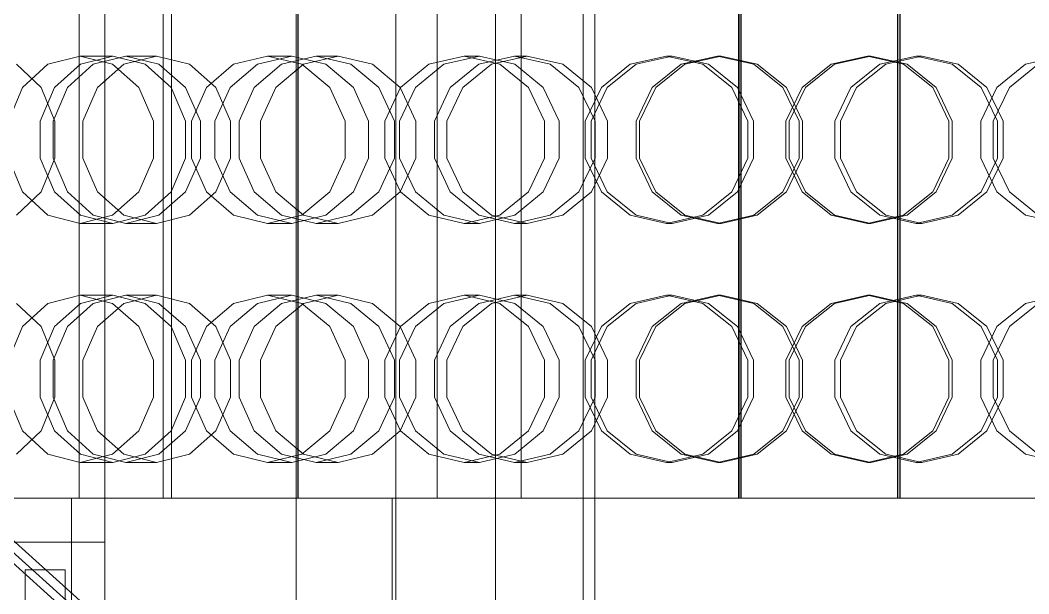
# Model space of a CAD drawing. Header units: millimetres. Extents: x -1970 to 59977, y -65068 to 6837.
# Drawn here: x 25933.9 to 26187.1, y -18184 to -18040 of the extents above; entities that cross this region are included whole.
import ezdxf

# ---------------------------------------------------------------- set-up
doc = ezdxf.new("R2010")
doc.units = ezdxf.units.MM
for name, color, linetype, lineweight in [('superior_briquetadora', 7, 'Continuous', 0), ('superior_C02-briq', 7, 'Continuous', 0), ('superior_C05', 7, 'Continuous', 0)]:
    doc.layers.add(name, color=color, linetype=linetype, lineweight=lineweight)

msp = doc.modelspace()

# ---------------------------------------------------------------- linework, layer by layer
at = {"layer": 'superior_briquetadora'}
for p, q in [((26075.187, -17655), (26075.187, -18305)), ((26078.187, -17655), (26078.187, -18305)), ((25955.187, -17789), (25955.187, -18171)), ((25948.716, -18160), (25948.716, -17800)), ((25969.814, -18160), (25969.814, -17800)), ((25971.907, -17800), (25971.907, -18160)), ((26003.587, -18160), (26003.587, -17800)), ((26003.687, -17800), (26003.687, -18160)), ((26038.608, -18160), (26038.608, -17800)), ((26059.706, -18160), (26059.706, -17800)), ((26114.253, -17800), (26114.253, -18160)), ((26114.348, -17800), (26114.348, -18160)), ((26114.823, -18160), (26114.823, -17800)), ((26114.918, -17800), (26114.918, -18160)), ((26154.1, -18160), (26154.1, -17800)), ((26154.204, -18160), (26154.204, -17800)), ((26154.67, -17800), (26154.67, -18160)), ((26154.774, -18160), (26154.774, -17800)), ((25940.909, -18051.08), (25948.966, -18049)), ((25957.19, -18049), (25948.966, -18049)), ((25948.966, -18049), (25957.12, -18051.08)), ((25957.19, -18049), (25949.085, -18051.08)), ((25960.478, -18049), (25952.286, -18051.08)), ((25965.295, -18051.08), (25957.19, -18049)), ((25959.937, -18051.08), (25968.174, -18049)), ((25968.174, -18049), (25960.478, -18049)), ((25968.761, -18051.08), (25960.478, -18049)), ((25968.174, -18049), (25976.411, -18051.08)), ((25987.497, -18051.08), (25996.042, -18049)), ((26002.106, -18049), (25993.527, -18051.08)), ((26002.106, -18049), (25996.042, -18049)), ((25996.042, -18049), (26004.657, -18051.08)), ((26008.196, -18049), (25999.553, -18051.08)), ((26010.684, -18051.08), (26002.106, -18049)), ((26005.028, -18051.08), (26013.702, -18049)), ((26013.702, -18049), (26008.196, -18049)), ((26016.904, -18051.08), (26008.196, -18049)), ((26013.702, -18049), (26022.377, -18051.08)), ((26036.493, -18051.08), (26045.378, -18049)), ((26049.178, -18049), (26040.272, -18051.08)), ((26049.178, -18049), (26045.378, -18049)), ((26045.378, -18049), (26054.307, -18051.08)), ((26057.967, -18049), (26049.021, -18051.08)), ((26058.084, -18051.08), (26049.178, -18049)), ((26052.225, -18051.08), (26061.19, -18049)), ((26061.19, -18049), (26057.967, -18049)), ((26066.951, -18051.08), (26057.967, -18049)), ((26061.19, -18049), (26070.154, -18051.08)), ((26087.058, -18051.08), (26096.131, -18049)), ((26097.602, -18049), (26088.521, -18051.08)), ((26097.602, -18049), (26096.131, -18049)), ((26096.131, -18049), (26105.222, -18051.08)), ((26106.684, -18051.08), (26097.602, -18049)), ((26108.94, -18049), (26099.843, -18051.08)), ((26100.722, -18051.08), (26109.823, -18049)), ((26109.823, -18049), (26108.94, -18049)), ((26118.046, -18051.08), (26108.94, -18049)), ((26109.823, -18049), (26118.924, -18051.08)), ((26146.55, -18049), (26137.45, -18051.08)), ((26138.327, -18051.08), (26147.433, -18049)), ((26146.55, -18049), (26147.433, -18049)), ((26155.651, -18051.08), (26146.55, -18049)), ((26147.433, -18049), (26156.53, -18051.08)), ((26149.69, -18051.08), (26158.771, -18049)), ((26160.242, -18049), (26151.151, -18051.08)), ((26158.771, -18049), (26160.242, -18049)), ((26158.771, -18049), (26167.852, -18051.08)), ((26169.315, -18051.08), (26160.242, -18049)), ((26195.184, -18049), (26186.219, -18051.08)), ((25933.041, -18051.08), (25939.183, -18056.907)), ((25934.519, -18056.906), (25940.909, -18051.08)), ((25949.085, -18051.08), (25942.586, -18056.907)), ((25952.286, -18051.08), (25945.783, -18056.906)), ((25953.332, -18056.907), (25959.937, -18051.08)), ((25957.12, -18051.08), (25963.728, -18056.906)), ((25971.795, -18056.907), (25965.295, -18051.08)), ((25975.467, -18056.906), (25968.761, -18051.08)), ((25976.411, -18051.08), (25983.016, -18056.907)), ((25980.699, -18056.906), (25987.497, -18051.08)), ((25993.527, -18051.08), (25986.647, -18056.907)), ((25999.553, -18051.08), (25992.67, -18056.906)), ((25998.071, -18056.907), (26005.028, -18051.08)), ((26004.657, -18051.08), (26011.616, -18056.906)), ((26017.564, -18056.907), (26010.684, -18051.08)), ((26023.932, -18056.906), (26016.904, -18051.08)), ((26022.377, -18051.08), (26029.334, -18056.907)), ((26029.402, -18056.906), (26036.493, -18051.08)), ((26040.272, -18051.08), (26033.13, -18056.907)), ((26049.021, -18051.08), (26041.876, -18056.906)), ((26045.036, -18056.907), (26052.225, -18051.08)), ((26054.307, -18051.08), (26061.499, -18056.906)), ((26065.226, -18056.907), (26058.084, -18051.08)), ((26074.182, -18056.906), (26066.951, -18051.08)), ((26070.154, -18051.08), (26077.343, -18056.907)), ((26079.796, -18056.906), (26087.058, -18051.08)), ((26088.521, -18051.08), (26081.239, -18056.907)), ((26099.843, -18051.08), (26092.558, -18056.906)), ((26093.424, -18056.907), (26100.722, -18051.08)), ((26105.222, -18051.08), (26112.523, -18056.906)), ((26113.966, -18056.907), (26106.684, -18051.08)), ((26125.355, -18056.906), (26118.046, -18051.08)), ((26118.924, -18051.08), (26126.222, -18056.907)), ((26137.45, -18051.08), (26130.151, -18056.907)), ((26131.018, -18056.906), (26138.327, -18051.08)), ((26142.407, -18056.907), (26149.69, -18051.08)), ((26151.151, -18051.08), (26143.85, -18056.906)), ((26162.949, -18056.907), (26155.651, -18051.08)), ((26156.53, -18051.08), (26163.815, -18056.906)), ((26167.852, -18051.08), (26175.134, -18056.907)), ((26176.577, -18056.906), (26169.315, -18051.08)), ((26186.219, -18051.08), (26179.03, -18056.907)), ((26182.191, -18056.906), (26189.422, -18051.08)), ((25930.999, -18065.326), (25934.519, -18056.906)), ((25942.586, -18056.907), (25938.979, -18065.327)), ((25939.183, -18056.907), (25942.591, -18065.327)), ((25945.783, -18056.906), (25942.199, -18065.326)), ((25949.666, -18065.327), (25953.332, -18056.907)), ((25963.728, -18056.906), (25967.422, -18065.326)), ((25975.402, -18065.327), (25971.795, -18056.907)), ((25979.214, -18065.326), (25975.467, -18056.906)), ((25976.945, -18065.326), (25980.699, -18056.906)), ((25986.647, -18056.907), (25982.829, -18065.327)), ((25983.016, -18056.907), (25986.682, -18065.327)), ((25992.67, -18056.906), (25988.868, -18065.326)), ((25994.21, -18065.327), (25998.071, -18056.907)), ((26011.616, -18056.906), (26015.498, -18065.326)), ((26021.382, -18065.327), (26017.564, -18056.907)), ((26027.852, -18065.326), (26023.932, -18056.906)), ((26025.479, -18065.326), (26029.402, -18056.906)), ((26033.13, -18056.907), (26029.166, -18065.327)), ((26029.334, -18056.907), (26033.194, -18065.327)), ((26041.876, -18056.906), (26037.92, -18065.326)), ((26041.047, -18065.327), (26045.036, -18056.907)), ((26061.499, -18056.906), (26065.503, -18065.326)), ((26069.19, -18065.327), (26065.226, -18056.907)), ((26078.206, -18065.326), (26074.182, -18056.906)), ((26075.77, -18065.326), (26079.796, -18056.906)), ((26081.239, -18056.907), (26077.197, -18065.327)), ((26077.343, -18056.907), (26081.332, -18065.327)), ((26092.558, -18056.906), (26088.517, -18065.326)), ((26089.374, -18065.327), (26093.424, -18056.907)), ((26112.523, -18056.906), (26116.58, -18065.326)), ((26118.007, -18065.327), (26113.966, -18056.907)), ((26129.415, -18065.326), (26125.355, -18056.906)), ((26130.151, -18056.907), (26126.101, -18065.327)), ((26126.222, -18056.907), (26130.272, -18065.327)), ((26126.958, -18065.326), (26131.018, -18056.906)), ((26138.366, -18065.327), (26142.407, -18056.907)), ((26143.85, -18056.906), (26139.793, -18065.326)), ((26166.999, -18065.327), (26162.949, -18056.907)), ((26163.815, -18056.906), (26167.856, -18065.326)), ((26179.03, -18056.907), (26175.041, -18065.327)), ((26175.134, -18056.907), (26179.176, -18065.327)), ((26180.603, -18065.326), (26176.577, -18056.906)), ((26178.168, -18065.326), (26182.191, -18056.906)), ((25938.979, -18065.327), (25938.979, -18074.673)), ((25942.199, -18065.326), (25942.199, -18074.674)), ((25942.591, -18065.327), (25942.591, -18074.673)), ((25949.666, -18074.673), (25949.666, -18065.327)), ((25967.422, -18065.326), (25967.422, -18074.674)), ((25975.402, -18074.673), (25975.402, -18065.327)), ((25976.945, -18074.674), (25976.945, -18065.326)), ((25979.214, -18074.674), (25979.214, -18065.326)), ((25982.829, -18065.327), (25982.829, -18074.673)), ((25986.682, -18065.327), (25986.682, -18074.673)), ((25988.868, -18065.326), (25988.868, -18074.674)), ((25994.21, -18074.673), (25994.21, -18065.327)), ((26015.498, -18065.326), (26015.498, -18074.674)), ((26021.382, -18074.673), (26021.382, -18065.327)), ((26025.479, -18074.674), (26025.479, -18065.326)), ((26027.852, -18074.674), (26027.852, -18065.326)), ((26029.166, -18065.327), (26029.166, -18074.673)), ((26033.194, -18065.327), (26033.194, -18074.673)), ((26037.92, -18065.326), (26037.92, -18074.674)), ((26041.047, -18074.673), (26041.047, -18065.327)), ((26065.503, -18065.326), (26065.503, -18074.674)), ((26069.19, -18074.673), (26069.19, -18065.327)), ((26075.77, -18074.674), (26075.77, -18065.326)), ((26077.197, -18065.327), (26077.197, -18074.673)), ((26078.206, -18074.674), (26078.206, -18065.326)), ((26081.332, -18065.327), (26081.332, -18074.673)), ((26088.517, -18065.326), (26088.517, -18074.674)), ((26089.374, -18074.673), (26089.374, -18065.327)), ((26116.58, -18065.326), (26116.58, -18074.674)), ((26118.007, -18074.673), (26118.007, -18065.327)), ((26126.101, -18065.327), (26126.101, -18074.673)), ((26126.958, -18074.674), (26126.958, -18065.326)), ((26129.415, -18074.674), (26129.415, -18065.326)), ((26130.272, -18065.327), (26130.272, -18074.673)), ((26138.366, -18074.673), (26138.366, -18065.327)), ((26139.793, -18065.326), (26139.793, -18074.674)), ((26166.999, -18074.673), (26166.999, -18065.327)), ((26167.856, -18065.326), (26167.856, -18074.674)), ((26175.041, -18065.327), (26175.041, -18074.673)), ((26178.168, -18074.674), (26178.168, -18065.326)), ((26179.176, -18065.327), (26179.176, -18074.673)), ((26180.603, -18074.674), (26180.603, -18065.326)), ((25934.519, -18083.094), (25930.999, -18074.674)), ((25938.979, -18074.673), (25942.586, -18083.093)), ((25942.591, -18074.673), (25939.183, -18083.093)), ((25942.199, -18074.674), (25945.783, -18083.094)), ((25953.332, -18083.093), (25949.666, -18074.673)), ((25967.422, -18074.674), (25963.728, -18083.094)), ((25971.795, -18083.093), (25975.402, -18074.673)), ((25975.467, -18083.094), (25979.214, -18074.674)), ((25980.699, -18083.094), (25976.945, -18074.674)), ((25982.829, -18074.673), (25986.647, -18083.093)), ((25986.682, -18074.673), (25983.016, -18083.093)), ((25988.868, -18074.674), (25992.67, -18083.094)), ((25998.071, -18083.093), (25994.21, -18074.673)), ((26015.498, -18074.674), (26011.616, -18083.094)), ((26017.564, -18083.093), (26021.382, -18074.673)), ((26023.932, -18083.094), (26027.852, -18074.674)), ((26029.402, -18083.094), (26025.479, -18074.674)), ((26029.166, -18074.673), (26033.13, -18083.093)), ((26033.194, -18074.673), (26029.334, -18083.093)), ((26037.92, -18074.674), (26041.876, -18083.094)), ((26045.036, -18083.093), (26041.047, -18074.673)), ((26065.503, -18074.674), (26061.499, -18083.094)), ((26065.226, -18083.093), (26069.19, -18074.673)), ((26074.182, -18083.094), (26078.206, -18074.674)), ((26079.796, -18083.094), (26075.77, -18074.674)), ((26077.197, -18074.673), (26081.239, -18083.093)), ((26081.332, -18074.673), (26077.343, -18083.093)), ((26088.517, -18074.674), (26092.558, -18083.094)), ((26093.424, -18083.093), (26089.374, -18074.673)), ((26116.58, -18074.674), (26112.523, -18083.094)), ((26113.966, -18083.093), (26118.007, -18074.673)), ((26125.355, -18083.094), (26129.415, -18074.674)), ((26126.101, -18074.673), (26130.151, -18083.093)), ((26130.272, -18074.673), (26126.222, -18083.093)), ((26131.018, -18083.094), (26126.958, -18074.674)), ((26142.407, -18083.093), (26138.366, -18074.673)), ((26139.793, -18074.674), (26143.85, -18083.094)), ((26162.949, -18083.093), (26166.999, -18074.673)), ((26167.856, -18074.674), (26163.815, -18083.094)), ((26175.041, -18074.673), (26179.03, -18083.093)), ((26179.176, -18074.673), (26175.134, -18083.093)), ((26176.577, -18083.094), (26180.603, -18074.674)), ((26182.191, -18083.094), (26178.168, -18074.674)), ((25939.183, -18083.093), (25933.041, -18088.92)), ((25940.909, -18088.92), (25934.519, -18083.094)), ((25942.586, -18083.093), (25949.085, -18088.92)), ((25945.783, -18083.094), (25952.286, -18088.92)), ((25959.937, -18088.92), (25953.332, -18083.093)), ((25963.728, -18083.094), (25957.12, -18088.92)), ((25965.295, -18088.92), (25971.795, -18083.093)), ((25968.761, -18088.92), (25975.467, -18083.094)), ((25983.016, -18083.093), (25976.411, -18088.92)), ((25987.497, -18088.92), (25980.699, -18083.094)), ((25986.647, -18083.093), (25993.527, -18088.92)), ((25992.67, -18083.094), (25999.553, -18088.92)), ((26005.028, -18088.92), (25998.071, -18083.093)), ((26011.616, -18083.094), (26004.657, -18088.92)), ((26010.684, -18088.92), (26017.564, -18083.093)), ((26016.904, -18088.92), (26023.932, -18083.094)), ((26029.334, -18083.093), (26022.377, -18088.92)), ((26036.493, -18088.92), (26029.402, -18083.094)), ((26033.13, -18083.093), (26040.272, -18088.92)), ((26041.876, -18083.094), (26049.021, -18088.92)), ((26052.225, -18088.92), (26045.036, -18083.093)), ((26061.499, -18083.094), (26054.307, -18088.92)), ((26058.084, -18088.92), (26065.226, -18083.093)), ((26066.951, -18088.92), (26074.182, -18083.094)), ((26077.343, -18083.093), (26070.154, -18088.92)), ((26087.058, -18088.92), (26079.796, -18083.094)), ((26081.239, -18083.093), (26088.521, -18088.92)), ((26092.558, -18083.094), (26099.844, -18088.92)), ((26100.722, -18088.92), (26093.424, -18083.093)), ((26112.523, -18083.094), (26105.222, -18088.92)), ((26106.684, -18088.92), (26113.966, -18083.093)), ((26118.046, -18088.92), (26125.355, -18083.094)), ((26126.222, -18083.093), (26118.924, -18088.92)), ((26130.151, -18083.093), (26137.45, -18088.92)), ((26138.327, -18088.92), (26131.018, -18083.094)), ((26149.69, -18088.92), (26142.407, -18083.093)), ((26143.85, -18083.094), (26151.151, -18088.92)), ((26155.651, -18088.92), (26162.949, -18083.093)), ((26163.815, -18083.094), (26156.53, -18088.92)), ((26175.134, -18083.093), (26167.852, -18088.92)), ((26169.315, -18088.92), (26176.577, -18083.094)), ((26179.03, -18083.093), (26186.219, -18088.92)), ((26189.422, -18088.92), (26182.191, -18083.094)), ((25948.966, -18091), (25940.909, -18088.92)), ((25957.12, -18088.92), (25948.966, -18091)), ((25949.085, -18088.92), (25957.19, -18091)), ((25952.286, -18088.92), (25960.478, -18091)), ((25957.19, -18091), (25965.295, -18088.92)), ((25968.174, -18091), (25959.937, -18088.92)), ((25960.478, -18091), (25968.761, -18088.92)), ((25976.411, -18088.92), (25968.174, -18091)), ((25996.042, -18091), (25987.497, -18088.92)), ((25993.527, -18088.92), (26002.106, -18091)), ((26004.657, -18088.92), (25996.042, -18091)), ((25999.553, -18088.92), (26008.196, -18091)), ((26002.106, -18091), (26010.684, -18088.92)), ((26013.702, -18091), (26005.028, -18088.92)), ((26008.196, -18091), (26016.904, -18088.92)), ((26022.377, -18088.92), (26013.702, -18091)), ((26045.378, -18091), (26036.493, -18088.92)), ((26040.272, -18088.92), (26049.178, -18091)), ((26054.307, -18088.92), (26045.378, -18091)), ((26049.021, -18088.92), (26057.967, -18091)), ((26049.178, -18091), (26058.084, -18088.92)), ((26061.19, -18091), (26052.225, -18088.92)), ((26057.967, -18091), (26066.951, -18088.92)), ((26070.154, -18088.92), (26061.19, -18091)), ((26096.131, -18091), (26087.058, -18088.92)), ((26088.521, -18088.92), (26097.602, -18091)), ((26105.222, -18088.92), (26096.131, -18091)), ((26097.602, -18091), (26106.684, -18088.92)), ((26099.844, -18088.92), (26108.94, -18091)), ((26109.823, -18091), (26100.722, -18088.92)), ((26108.94, -18091), (26118.046, -18088.92)), ((26118.924, -18088.92), (26109.823, -18091)), ((26137.45, -18088.92), (26146.55, -18091)), ((26147.433, -18091), (26138.327, -18088.92)), ((26146.55, -18091), (26155.651, -18088.92)), ((26156.53, -18088.92), (26147.433, -18091)), ((26158.771, -18091), (26149.69, -18088.92)), ((26151.151, -18088.92), (26160.242, -18091)), ((26167.852, -18088.92), (26158.771, -18091)), ((26160.242, -18091), (26169.315, -18088.92)), ((26186.219, -18088.92), (26195.184, -18091)), ((25957.19, -18091), (25948.966, -18091)), ((25968.174, -18091), (25960.478, -18091)), ((26002.106, -18091), (25996.042, -18091)), ((26013.702, -18091), (26008.196, -18091)), ((26049.178, -18091), (26045.378, -18091)), ((26061.19, -18091), (26057.967, -18091)), ((26097.602, -18091), (26096.131, -18091)), ((26109.823, -18091), (26108.94, -18091)), ((26146.55, -18091), (26147.433, -18091)), ((26158.771, -18091), (26160.242, -18091)), ((25940.909, -18111.08), (25948.966, -18109)), ((25957.19, -18109), (25948.966, -18109)), ((25948.966, -18109), (25957.12, -18111.08)), ((25957.19, -18109), (25949.085, -18111.08)), ((25960.478, -18109), (25952.286, -18111.08)), ((25965.295, -18111.08), (25957.19, -18109)), ((25959.937, -18111.08), (25968.174, -18109)), ((25968.174, -18109), (25960.478, -18109)), ((25968.761, -18111.08), (25960.478, -18109)), ((25968.174, -18109), (25976.411, -18111.08)), ((25987.497, -18111.08), (25996.042, -18109)), ((26002.106, -18109), (25993.527, -18111.08)), ((26002.106, -18109), (25996.042, -18109)), ((25996.042, -18109), (26004.657, -18111.08)), ((26008.196, -18109), (25999.553, -18111.08)), ((26010.684, -18111.08), (26002.106, -18109)), ((26005.028, -18111.08), (26013.702, -18109)), ((26013.702, -18109), (26008.196, -18109)), ((26016.904, -18111.08), (26008.196, -18109)), ((26013.702, -18109), (26022.377, -18111.08)), ((26036.493, -18111.08), (26045.378, -18109)), ((26049.178, -18109), (26040.272, -18111.08)), ((26049.178, -18109), (26045.378, -18109)), ((26045.378, -18109), (26054.307, -18111.08)), ((26057.967, -18109), (26049.021, -18111.08)), ((26058.084, -18111.08), (26049.178, -18109)), ((26052.225, -18111.08), (26061.19, -18109)), ((26061.19, -18109), (26057.967, -18109)), ((26066.951, -18111.08), (26057.967, -18109)), ((26061.19, -18109), (26070.154, -18111.08)), ((26087.058, -18111.08), (26096.131, -18109)), ((26097.602, -18109), (26088.521, -18111.08)), ((26097.602, -18109), (26096.131, -18109)), ((26096.131, -18109), (26105.222, -18111.08)), ((26106.684, -18111.08), (26097.602, -18109)), ((26108.94, -18109), (26099.843, -18111.08)), ((26100.722, -18111.08), (26109.823, -18109)), ((26109.823, -18109), (26108.94, -18109)), ((26118.046, -18111.08), (26108.94, -18109)), ((26109.823, -18109), (26118.924, -18111.08)), ((26146.55, -18109), (26137.45, -18111.08)), ((26138.327, -18111.08), (26147.433, -18109)), ((26146.55, -18109), (26147.433, -18109)), ((26155.651, -18111.08), (26146.55, -18109)), ((26147.433, -18109), (26156.53, -18111.08)), ((26149.69, -18111.08), (26158.771, -18109)), ((26160.242, -18109), (26151.151, -18111.08)), ((26158.771, -18109), (26160.242, -18109)), ((26158.771, -18109), (26167.852, -18111.08)), ((26169.315, -18111.08), (26160.242, -18109)), ((26195.184, -18109), (26186.219, -18111.08)), ((25933.041, -18111.08), (25939.183, -18116.907)), ((25934.519, -18116.906), (25940.909, -18111.08)), ((25949.085, -18111.08), (25942.586, -18116.907)), ((25952.286, -18111.08), (25945.783, -18116.906)), ((25953.332, -18116.907), (25959.937, -18111.08)), ((25957.12, -18111.08), (25963.728, -18116.906)), ((25971.795, -18116.907), (25965.295, -18111.08)), ((25975.467, -18116.906), (25968.761, -18111.08)), ((25976.411, -18111.08), (25983.016, -18116.907)), ((25980.699, -18116.906), (25987.497, -18111.08)), ((25993.527, -18111.08), (25986.647, -18116.907)), ((25999.553, -18111.08), (25992.67, -18116.906)), ((25998.071, -18116.907), (26005.028, -18111.08)), ((26004.657, -18111.08), (26011.616, -18116.906)), ((26017.564, -18116.907), (26010.684, -18111.08)), ((26023.932, -18116.906), (26016.904, -18111.08)), ((26022.377, -18111.08), (26029.334, -18116.907)), ((26029.402, -18116.906), (26036.493, -18111.08)), ((26040.272, -18111.08), (26033.13, -18116.907)), ((26049.021, -18111.08), (26041.876, -18116.906)), ((26045.036, -18116.907), (26052.225, -18111.08)), ((26054.307, -18111.08), (26061.499, -18116.906)), ((26065.226, -18116.907), (26058.084, -18111.08)), ((26074.182, -18116.906), (26066.951, -18111.08)), ((26070.154, -18111.08), (26077.343, -18116.907)), ((26079.796, -18116.906), (26087.058, -18111.08)), ((26088.521, -18111.08), (26081.239, -18116.907)), ((26099.843, -18111.08), (26092.558, -18116.906)), ((26093.424, -18116.907), (26100.722, -18111.08)), ((26105.222, -18111.08), (26112.523, -18116.906)), ((26113.966, -18116.907), (26106.684, -18111.08)), ((26125.355, -18116.906), (26118.046, -18111.08)), ((26118.924, -18111.08), (26126.222, -18116.907)), ((26137.45, -18111.08), (26130.151, -18116.907)), ((26131.018, -18116.906), (26138.327, -18111.08)), ((26142.407, -18116.907), (26149.69, -18111.08)), ((26151.151, -18111.08), (26143.85, -18116.906)), ((26162.949, -18116.907), (26155.651, -18111.08)), ((26156.53, -18111.08), (26163.815, -18116.906)), ((26167.852, -18111.08), (26175.134, -18116.907)), ((26176.577, -18116.906), (26169.315, -18111.08)), ((26186.219, -18111.08), (26179.03, -18116.907)), ((26182.191, -18116.906), (26189.422, -18111.08)), ((25930.999, -18125.326), (25934.519, -18116.906)), ((25942.586, -18116.907), (25938.979, -18125.327)), ((25939.183, -18116.907), (25942.591, -18125.327)), ((25945.783, -18116.906), (25942.199, -18125.326)), ((25949.666, -18125.327), (25953.332, -18116.907)), ((25963.728, -18116.906), (25967.422, -18125.326)), ((25975.402, -18125.327), (25971.795, -18116.907)), ((25979.214, -18125.326), (25975.467, -18116.906)), ((25976.945, -18125.326), (25980.699, -18116.906)), ((25986.647, -18116.907), (25982.829, -18125.327)), ((25983.016, -18116.907), (25986.682, -18125.327)), ((25992.67, -18116.906), (25988.868, -18125.326)), ((25994.21, -18125.327), (25998.071, -18116.907)), ((26011.616, -18116.906), (26015.498, -18125.326)), ((26021.382, -18125.327), (26017.564, -18116.907)), ((26027.852, -18125.326), (26023.932, -18116.906)), ((26025.479, -18125.326), (26029.402, -18116.906)), ((26033.13, -18116.907), (26029.166, -18125.327)), ((26029.334, -18116.907), (26033.194, -18125.327)), ((26041.876, -18116.906), (26037.92, -18125.326)), ((26041.047, -18125.327), (26045.036, -18116.907)), ((26061.499, -18116.906), (26065.503, -18125.326)), ((26069.19, -18125.327), (26065.226, -18116.907)), ((26078.206, -18125.326), (26074.182, -18116.906)), ((26075.77, -18125.326), (26079.796, -18116.906)), ((26081.239, -18116.907), (26077.197, -18125.327)), ((26077.343, -18116.907), (26081.332, -18125.327)), ((26092.558, -18116.906), (26088.517, -18125.326)), ((26089.374, -18125.327), (26093.424, -18116.907)), ((26112.523, -18116.906), (26116.58, -18125.326)), ((26118.007, -18125.327), (26113.966, -18116.907)), ((26129.415, -18125.326), (26125.355, -18116.906)), ((26130.151, -18116.907), (26126.101, -18125.327)), ((26126.222, -18116.907), (26130.272, -18125.327)), ((26126.958, -18125.326), (26131.018, -18116.906)), ((26138.366, -18125.327), (26142.407, -18116.907)), ((26143.85, -18116.906), (26139.793, -18125.326)), ((26166.999, -18125.327), (26162.949, -18116.907)), ((26163.815, -18116.906), (26167.856, -18125.326)), ((26179.03, -18116.907), (26175.041, -18125.327)), ((26175.134, -18116.907), (26179.176, -18125.327)), ((26180.603, -18125.326), (26176.577, -18116.906)), ((26178.168, -18125.326), (26182.191, -18116.906)), ((25938.979, -18125.327), (25938.979, -18134.673)), ((25942.199, -18125.326), (25942.199, -18134.674)), ((25942.591, -18125.327), (25942.591, -18134.673)), ((25949.666, -18134.673), (25949.666, -18125.327)), ((25967.422, -18125.326), (25967.422, -18134.674)), ((25975.402, -18134.673), (25975.402, -18125.327)), ((25976.945, -18134.674), (25976.945, -18125.326)), ((25979.214, -18134.674), (25979.214, -18125.326)), ((25982.829, -18125.327), (25982.829, -18134.673)), ((25986.682, -18125.327), (25986.682, -18134.673)), ((25988.868, -18125.326), (25988.868, -18134.674)), ((25994.21, -18134.673), (25994.21, -18125.327)), ((26015.498, -18125.326), (26015.498, -18134.674)), ((26021.382, -18134.673), (26021.382, -18125.327)), ((26025.479, -18134.674), (26025.479, -18125.326)), ((26027.852, -18134.674), (26027.852, -18125.326)), ((26029.166, -18125.327), (26029.166, -18134.673)), ((26033.194, -18125.327), (26033.194, -18134.673)), ((26037.92, -18125.326), (26037.92, -18134.674)), ((26041.047, -18134.673), (26041.047, -18125.327)), ((26065.503, -18125.326), (26065.503, -18134.674)), ((26069.19, -18134.673), (26069.19, -18125.327)), ((26075.77, -18134.674), (26075.77, -18125.326)), ((26077.197, -18125.327), (26077.197, -18134.673)), ((26078.206, -18134.674), (26078.206, -18125.326)), ((26081.332, -18125.327), (26081.332, -18134.673)), ((26088.517, -18125.326), (26088.517, -18134.674)), ((26089.374, -18134.673), (26089.374, -18125.327)), ((26116.58, -18125.326), (26116.58, -18134.674)), ((26118.007, -18134.673), (26118.007, -18125.327)), ((26126.101, -18125.327), (26126.101, -18134.673)), ((26126.958, -18134.674), (26126.958, -18125.326)), ((26129.415, -18134.674), (26129.415, -18125.326)), ((26130.272, -18125.327), (26130.272, -18134.673)), ((26138.366, -18134.673), (26138.366, -18125.327)), ((26139.793, -18125.326), (26139.793, -18134.674)), ((26166.999, -18134.673), (26166.999, -18125.327)), ((26167.856, -18125.326), (26167.856, -18134.674)), ((26175.041, -18125.327), (26175.041, -18134.673)), ((26178.168, -18134.674), (26178.168, -18125.326)), ((26179.176, -18125.327), (26179.176, -18134.673)), ((26180.603, -18134.674), (26180.603, -18125.326)), ((25934.519, -18143.094), (25930.999, -18134.674)), ((25938.979, -18134.673), (25942.586, -18143.093)), ((25942.591, -18134.673), (25939.183, -18143.093)), ((25942.199, -18134.674), (25945.783, -18143.094)), ((25953.332, -18143.093), (25949.666, -18134.673)), ((25967.422, -18134.674), (25963.728, -18143.094)), ((25971.795, -18143.093), (25975.402, -18134.673)), ((25975.467, -18143.094), (25979.214, -18134.674)), ((25980.699, -18143.094), (25976.945, -18134.674)), ((25982.829, -18134.673), (25986.647, -18143.093)), ((25986.682, -18134.673), (25983.016, -18143.093)), ((25988.868, -18134.674), (25992.67, -18143.094)), ((25998.071, -18143.093), (25994.21, -18134.673)), ((26015.498, -18134.674), (26011.616, -18143.094)), ((26017.564, -18143.093), (26021.382, -18134.673)), ((26023.932, -18143.094), (26027.852, -18134.674)), ((26029.402, -18143.094), (26025.479, -18134.674)), ((26029.166, -18134.673), (26033.13, -18143.093)), ((26033.194, -18134.673), (26029.334, -18143.093)), ((26037.92, -18134.674), (26041.876, -18143.094)), ((26045.036, -18143.093), (26041.047, -18134.673)), ((26065.503, -18134.674), (26061.499, -18143.094)), ((26065.226, -18143.093), (26069.19, -18134.673)), ((26074.182, -18143.094), (26078.206, -18134.674)), ((26079.796, -18143.094), (26075.77, -18134.674)), ((26077.197, -18134.673), (26081.239, -18143.093)), ((26081.332, -18134.673), (26077.343, -18143.093)), ((26088.517, -18134.674), (26092.558, -18143.094)), ((26093.424, -18143.093), (26089.374, -18134.673)), ((26116.58, -18134.674), (26112.523, -18143.094)), ((26113.966, -18143.093), (26118.007, -18134.673)), ((26125.355, -18143.094), (26129.415, -18134.674)), ((26126.101, -18134.673), (26130.151, -18143.093)), ((26130.272, -18134.673), (26126.222, -18143.093)), ((26131.018, -18143.094), (26126.958, -18134.674)), ((26142.407, -18143.093), (26138.366, -18134.673)), ((26139.793, -18134.674), (26143.85, -18143.094)), ((26162.949, -18143.093), (26166.999, -18134.673)), ((26167.856, -18134.674), (26163.815, -18143.094)), ((26175.041, -18134.673), (26179.03, -18143.093)), ((26179.176, -18134.673), (26175.134, -18143.093)), ((26176.577, -18143.094), (26180.603, -18134.674)), ((26182.191, -18143.094), (26178.168, -18134.674)), ((25939.183, -18143.093), (25933.041, -18148.92)), ((25940.909, -18148.92), (25934.519, -18143.094)), ((25942.586, -18143.093), (25949.085, -18148.92)), ((25945.783, -18143.094), (25952.286, -18148.92)), ((25959.937, -18148.92), (25953.332, -18143.093)), ((25963.728, -18143.094), (25957.12, -18148.92)), ((25965.295, -18148.92), (25971.795, -18143.093)), ((25968.761, -18148.92), (25975.467, -18143.094)), ((25983.016, -18143.093), (25976.411, -18148.92)), ((25987.497, -18148.92), (25980.699, -18143.094)), ((25986.647, -18143.093), (25993.527, -18148.92)), ((25992.67, -18143.094), (25999.553, -18148.92)), ((26005.028, -18148.92), (25998.071, -18143.093)), ((26011.616, -18143.094), (26004.657, -18148.92)), ((26010.684, -18148.92), (26017.564, -18143.093)), ((26016.904, -18148.92), (26023.932, -18143.094)), ((26029.334, -18143.093), (26022.377, -18148.92)), ((26036.493, -18148.92), (26029.402, -18143.094)), ((26033.13, -18143.093), (26040.272, -18148.92)), ((26041.876, -18143.094), (26049.021, -18148.92)), ((26052.225, -18148.92), (26045.036, -18143.093)), ((26061.499, -18143.094), (26054.307, -18148.92)), ((26058.084, -18148.92), (26065.226, -18143.093)), ((26066.951, -18148.92), (26074.182, -18143.094)), ((26077.343, -18143.093), (26070.154, -18148.92)), ((26087.058, -18148.92), (26079.796, -18143.094)), ((26081.239, -18143.093), (26088.521, -18148.92)), ((26092.558, -18143.094), (26099.844, -18148.92)), ((26100.722, -18148.92), (26093.424, -18143.093)), ((26112.523, -18143.094), (26105.222, -18148.92)), ((26106.684, -18148.92), (26113.966, -18143.093)), ((26118.046, -18148.92), (26125.355, -18143.094)), ((26126.222, -18143.093), (26118.924, -18148.92)), ((26130.151, -18143.093), (26137.45, -18148.92)), ((26138.327, -18148.92), (26131.018, -18143.094)), ((26149.69, -18148.92), (26142.407, -18143.093)), ((26143.85, -18143.094), (26151.151, -18148.92)), ((26155.651, -18148.92), (26162.949, -18143.093)), ((26163.815, -18143.094), (26156.53, -18148.92)), ((26175.134, -18143.093), (26167.852, -18148.92)), ((26169.315, -18148.92), (26176.577, -18143.094)), ((26179.03, -18143.093), (26186.219, -18148.92)), ((26189.422, -18148.92), (26182.191, -18143.094)), ((25948.966, -18151), (25940.909, -18148.92)), ((25957.12, -18148.92), (25948.966, -18151)), ((25949.085, -18148.92), (25957.19, -18151)), ((25952.286, -18148.92), (25960.478, -18151)), ((25957.19, -18151), (25965.295, -18148.92)), ((25968.174, -18151), (25959.937, -18148.92)), ((25960.478, -18151), (25968.761, -18148.92)), ((25976.411, -18148.92), (25968.174, -18151)), ((25996.042, -18151), (25987.497, -18148.92)), ((25993.527, -18148.92), (26002.106, -18151)), ((26004.657, -18148.92), (25996.042, -18151)), ((25999.553, -18148.92), (26008.196, -18151)), ((26002.106, -18151), (26010.684, -18148.92)), ((26013.702, -18151), (26005.028, -18148.92)), ((26008.196, -18151), (26016.904, -18148.92)), ((26022.377, -18148.92), (26013.702, -18151)), ((26045.378, -18151), (26036.493, -18148.92)), ((26040.272, -18148.92), (26049.178, -18151)), ((26054.307, -18148.92), (26045.378, -18151)), ((26049.021, -18148.92), (26057.967, -18151)), ((26049.178, -18151), (26058.084, -18148.92)), ((26061.19, -18151), (26052.225, -18148.92)), ((26057.967, -18151), (26066.951, -18148.92)), ((26070.154, -18148.92), (26061.19, -18151)), ((26096.131, -18151), (26087.058, -18148.92)), ((26088.521, -18148.92), (26097.602, -18151)), ((26105.222, -18148.92), (26096.131, -18151)), ((26097.602, -18151), (26106.684, -18148.92)), ((26099.844, -18148.92), (26108.94, -18151)), ((26109.823, -18151), (26100.722, -18148.92)), ((26108.94, -18151), (26118.046, -18148.92)), ((26118.924, -18148.92), (26109.823, -18151)), ((26137.45, -18148.92), (26146.55, -18151)), ((26147.433, -18151), (26138.327, -18148.92)), ((26146.55, -18151), (26155.651, -18148.92)), ((26156.53, -18148.92), (26147.433, -18151)), ((26158.771, -18151), (26149.69, -18148.92)), ((26151.151, -18148.92), (26160.242, -18151)), ((26167.852, -18148.92), (26158.771, -18151)), ((26160.242, -18151), (26169.315, -18148.92)), ((26186.219, -18148.92), (26195.184, -18151)), ((25957.19, -18151), (25948.966, -18151)), ((25968.174, -18151), (25960.478, -18151)), ((26002.106, -18151), (25996.042, -18151)), ((26013.702, -18151), (26008.196, -18151)), ((26049.178, -18151), (26045.378, -18151)), ((26061.19, -18151), (26057.967, -18151)), ((26097.602, -18151), (26096.131, -18151)), ((26109.823, -18151), (26108.94, -18151)), ((26146.55, -18151), (26147.433, -18151)), ((26158.771, -18151), (26160.242, -18151)), ((25920.174, -18160), (25937.284, -18160)), ((25938.37, -18160), (25921.228, -18160)), ((25924.907, -18160), (25937.816, -18160)), ((25938.457, -18160), (25925.706, -18160)), ((25944.91, -18160), (25927.002, -18160)), ((25928.143, -18160), (25945.939, -18160)), ((25937.284, -18160), (25954.885, -18160)), ((25937.816, -18160), (25946.837, -18160)), ((25956, -18160), (25938.37, -18160)), ((25947.193, -18160), (25938.457, -18160)), ((25960.203, -18160), (25944.91, -18160)), ((25945.939, -18160), (25961.019, -18160)), ((25946.837, -18160), (25950.184, -18160)), ((25946.837, -18160), (25946.837, -18210)), ((25950.184, -18160), (25947.193, -18160)), ((25951.293, -18160), (25948.716, -18160)), ((25948.716, -18160), (25952.982, -18160)), ((25960.319, -18160), (25951.293, -18160)), ((25952.982, -18160), (25963.442, -18160)), ((25954.885, -18160), (25972.93, -18160)), ((25974.071, -18160), (25956, -18160)), ((25971.382, -18160), (25960.203, -18160)), ((25974.422, -18160), (25960.319, -18160)), ((25961.019, -18160), (25971.907, -18160)), ((25963.442, -18160), (25978.502, -18160)), ((25972.391, -18160), (25969.814, -18160)), ((25969.814, -18160), (25974.081, -18160)), ((25977.355, -18160), (25971.382, -18160)), ((25971.907, -18160), (25977.535, -18160)), ((25981.417, -18160), (25972.391, -18160)), ((25972.93, -18160), (25991.374, -18160)), ((25992.539, -18160), (25974.071, -18160)), ((25974.081, -18160), (25984.54, -18160)), ((25991.454, -18160), (25974.422, -18160)), ((25977.535, -18160), (25977.355, -18160)), ((25978.502, -18160), (25995.87, -18160)), ((25995.52, -18160), (25981.417, -18160)), ((25984.54, -18160), (25999.6, -18160)), ((25991.374, -18160), (26010.169, -18160)), ((26008.822, -18160), (25991.454, -18160)), ((26011.354, -18160), (25992.539, -18160)), ((26012.552, -18160), (25995.52, -18160)), ((25995.87, -18160), (26012.902, -18160)), ((25999.6, -18160), (26016.968, -18160)), ((26004.163, -18160), (26003.587, -18160)), ((26003.587, -18160), (26006.067, -18160)), ((26003.687, -18160), (26006.167, -18160)), ((26004.263, -18160), (26003.687, -18160)), ((26007.794, -18160), (26004.163, -18160)), ((26007.89, -18160), (26004.263, -18160)), ((26006.067, -18160), (26011.538, -18160)), ((26006.167, -18160), (26011.638, -18160)), ((26014.388, -18160), (26007.794, -18160)), ((26014.48, -18160), (26007.89, -18160)), ((26023.882, -18160), (26008.822, -18160)), ((26010.169, -18160), (26029.267, -18160)), ((26030.47, -18160), (26011.354, -18160)), ((26011.538, -18160), (26019.865, -18160)), ((26011.638, -18160), (26019.966, -18160)), ((26029.92, -18160), (26012.552, -18160)), ((26012.902, -18160), (26027.005, -18160)), ((26023.785, -18160), (26014.388, -18160)), ((26023.869, -18160), (26014.48, -18160)), ((26016.968, -18160), (26034, -18160)), ((26019.865, -18160), (26030.845, -18160)), ((26019.966, -18160), (26030.946, -18160)), ((26035.753, -18160), (26023.785, -18160)), ((26035.827, -18160), (26023.869, -18160)), ((26034.342, -18160), (26023.882, -18160)), ((26027.005, -18160), (26036.031, -18160)), ((26030.213, -18160), (26027.308, -18160)), ((26027.308, -18160), (26027.308, -18396)), ((26027.308, -18160), (26028.28, -18160)), ((26028.28, -18160), (26033.091, -18160)), ((26029.267, -18160), (26048.619, -18160)), ((26044.98, -18160), (26029.92, -18160)), ((26036.884, -18160), (26030.213, -18160)), ((26049.836, -18160), (26030.47, -18160)), ((26030.845, -18160), (26044.208, -18160)), ((26030.946, -18160), (26044.31, -18160)), ((26033.091, -18160), (26041.556, -18160)), ((26034, -18160), (26048.103, -18160)), ((26038.608, -18160), (26034.342, -18160)), ((26049.997, -18160), (26035.753, -18160)), ((26050.059, -18160), (26035.827, -18160)), ((26036.031, -18160), (26038.608, -18160)), ((26047.063, -18160), (26036.884, -18160)), ((26041.556, -18160), (26053.351, -18160)), ((26044.208, -18160), (26059.627, -18160)), ((26044.31, -18160), (26059.729, -18160)), ((26055.44, -18160), (26044.98, -18160)), ((26060.359, -18160), (26047.063, -18160)), ((26048.103, -18160), (26057.13, -18160)), ((26048.619, -18160), (26068.175, -18160)), ((26069.403, -18160), (26049.836, -18160)), ((26066.165, -18160), (26049.997, -18160)), ((26066.215, -18160), (26050.059, -18160)), ((26053.351, -18160), (26068.021, -18160)), ((26059.706, -18160), (26055.44, -18160)), ((26057.13, -18160), (26059.706, -18160)), ((26059.627, -18160), (26076.725, -18160)), ((26059.729, -18160), (26076.827, -18160)), ((26076.262, -18160), (26060.359, -18160)), ((26083.862, -18160), (26066.165, -18160)), ((26083.897, -18160), (26066.215, -18160)), ((26068.021, -18160), (26085.004, -18160)), ((26068.175, -18160), (26087.885, -18160)), ((26089.121, -18160), (26069.403, -18160)), ((26094.161, -18160), (26076.262, -18160)), ((26076.725, -18160), (26095.084, -18160)), ((26076.827, -18160), (26095.183, -18160)), ((26102.649, -18160), (26083.862, -18160)), ((26102.67, -18160), (26083.897, -18160)), ((26085.004, -18160), (26103.646, -18160)), ((26087.885, -18160), (26107.699, -18160)), ((26108.94, -18160), (26089.121, -18160)), ((26113.367, -18160), (26094.161, -18160)), ((26095.084, -18160), (26114.253, -18160)), ((26095.183, -18160), (26114.348, -18160)), ((26122.065, -18160), (26102.649, -18160)), ((26122.07, -18160), (26102.67, -18160)), ((26103.646, -18160), (26123.231, -18160)), ((26107.699, -18160), (26127.565, -18160)), ((26128.808, -18160), (26108.94, -18160)), ((26133.142, -18160), (26113.367, -18160)), ((26114.253, -18160), (26114.823, -18160)), ((26114.348, -18160), (26114.918, -18160)), ((26114.823, -18160), (26154.774, -18160)), ((26114.918, -18160), (26154.67, -18160)), ((26141.632, -18160), (26122.065, -18160)), ((26141.622, -18160), (26122.07, -18160)), ((26123.231, -18160), (26143.006, -18160)), ((26127.565, -18160), (26147.433, -18160)), ((26148.674, -18160), (26128.808, -18160)), ((26152.728, -18160), (26133.142, -18160)), ((26160.842, -18160), (26141.622, -18160)), ((26160.868, -18160), (26141.632, -18160)), ((26143.006, -18160), (26162.212, -18160)), ((26147.433, -18160), (26167.252, -18160)), ((26168.488, -18160), (26148.674, -18160)), ((26171.37, -18160), (26152.728, -18160)), ((26154.1, -18160), (26172.813, -18160)), ((26154.67, -18160), (26154.1, -18160)), ((26154.774, -18160), (26154.204, -18160)), ((26154.204, -18160), (26172.919, -18160)), ((26179.259, -18160), (26160.842, -18160)), ((26179.3, -18160), (26160.868, -18160)), ((26162.212, -18160), (26180.111, -18160)), ((26167.252, -18160), (26186.97, -18160)), ((26188.198, -18160), (26168.488, -18160)), ((26188.352, -18160), (26171.37, -18160)), ((26172.813, -18160), (26190.431, -18160)), ((26172.919, -18160), (26190.539, -18160)), ((26196.418, -18160), (26179.259, -18160)), ((26196.472, -18160), (26179.3, -18160)), ((26180.111, -18160), (26196.014, -18160)), ((26186.97, -18160), (26206.537, -18160)), ((25928.187, -18167), (26078.187, -18302)), ((26075.187, -18305), (25925.187, -18170)), ((25928.187, -18170), (26078.187, -18305)), ((25501.187, -18171), (25955.187, -18171)), ((25955.187, -18171), (25929.187, -18171)), ((25955.187, -18171), (25955.187, -18197)), ((25935.187, -18188), (25935.187, -18178)), ((25935.187, -18178), (25945.187, -18178)), ((25945.187, -18178), (25945.187, -18188))]:
    msp.add_line(p, q, dxfattribs=at)
at = {"layer": 'superior_C02-briq'}
msp.add_line((26028.187, -17680), (26028.187, -18280), dxfattribs=at)
at = {"layer": 'superior_C05'}
for p, q in [((26003.187, -18300), (26003.187, -17700)), ((26053.187, -17700), (26053.187, -18300)), ((26003.187, -18250), (26003.187, -17750)), ((26053.187, -17750), (26053.187, -18250))]:
    msp.add_line(p, q, dxfattribs=at)

doc.saveas('drawing.dxf')
